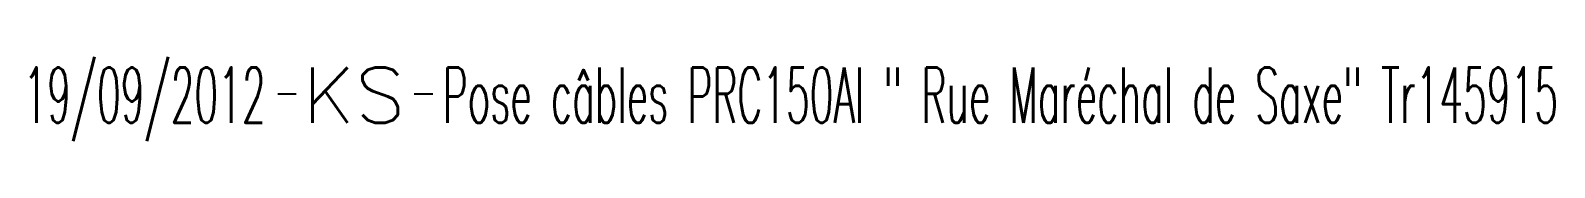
# Model space of a CAD drawing. Header units: millimetres. Extents: x 86000 to 86986, y 139260 to 140001.
# Drawn here: x 86011.64 to 86052.88, y 139762.33 to 139764.62 of the extents above; entities that cross this region are included whole.
import ezdxf
from ezdxf.enums import TextEntityAlignment as Align

# ---------------------------------------------------------------- set-up
doc = ezdxf.new("R2010")
doc.units = ezdxf.units.MM
doc.layers.get('0').update_dxf_attribs({"linetype": 'CONTINUOUS'})
doc.layers.add('M_910', color=255, linetype='CONTINUOUS')
doc.styles.get("Standard").update_dxf_attribs({"font": 'romans.shx', "width": 0.85})

# ---------------------------------------------------------------- blocks, each defined once
blk = doc.blocks.new('GIS_MODF')
at = {"color": 0, "linetype": 'Continuous', "flags": 128}
for points in [[(-2.176, -0.014), (-1.676, -0.014)], [(1.519, -0.014), (2.019, -0.014)]]:
    blk.add_lwpolyline(points, dxfattribs=at)
at = {"color": 0, "linetype": 'Continuous', "width": 0.5}
blk.add_attdef('DATE', text='', height=1.5, dxfattribs=at).set_placement((-2.502, -0.798), align=Align.RIGHT)
at = {"color": 0, "linetype": 'Continuous', "width": 1.771291}
blk.add_attdef('USER', text='', height=1.5, dxfattribs=at).set_placement((-1.507, -0.798), (1.276, -0.798), align=Align.FIT)
at = {"color": 0, "linetype": 'Continuous', "width": 0.5}
blk.add_attdef('DESC', (2.289, -0.798), '', height=1.5, dxfattribs=at)

msp = doc.modelspace()

# ---------------------------------------------------------------- block references
at = {"layer": 'M_910', "linetype": 'Continuous'}
ref = msp.add_blockref('GIS_MODF', (86020.509, 139763.63), dxfattribs=at)
ref.add_attrib('DATE', '19/09/2012', dxfattribs={"layer": '0', "color": 0, "linetype": 'Continuous', "height": 1.5, "width": 0.5}).set_placement((86018.007, 139762.832), align=Align.RIGHT)
ref.add_attrib('USER', 'KS', dxfattribs={"layer": '0', "color": 0, "linetype": 'Continuous', "height": 1.5, "width": 1.025485}).set_placement((86019.002, 139762.832), (86021.785, 139762.832), align=Align.FIT)
ref.add_attrib('DESC', 'Pose câbles PRC150Al " Rue Maréchal de Saxe" Tr145915', (86022.798, 139762.832), dxfattribs={"layer": '0', "color": 0, "linetype": 'Continuous', "height": 1.5, "width": 0.5})

doc.saveas('drawing.dxf')
